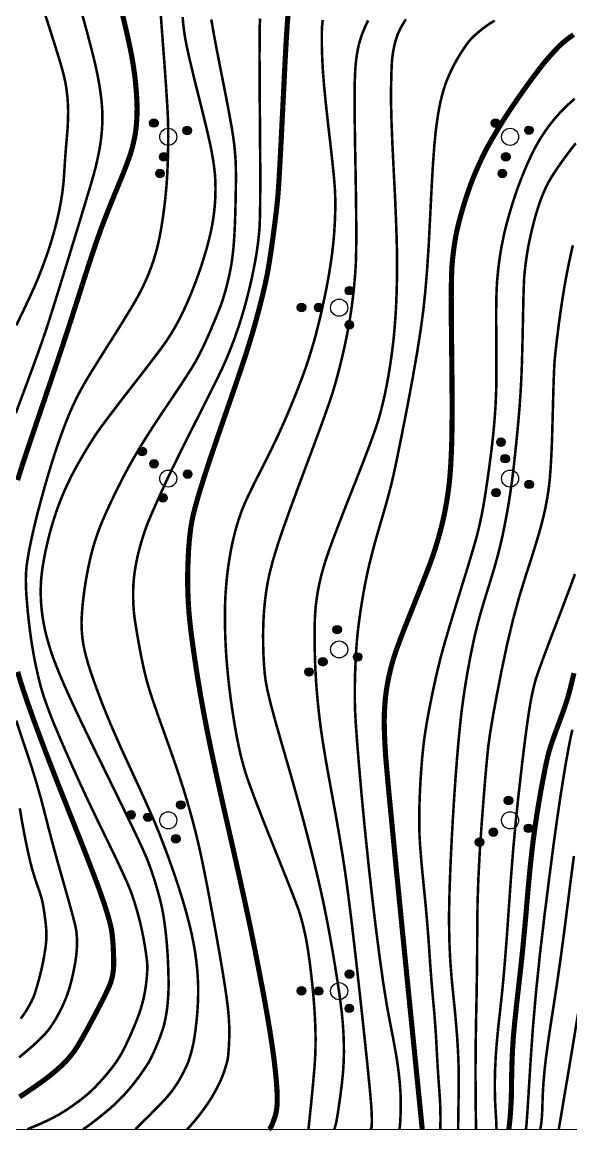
# Model space of a CAD drawing. Extents: x 396500 to 398250, y 1005980 to 1008200.
# Drawn here: x 398153.76 to 398169.81, y 1007799.93 to 1007832.39 of the extents above; entities that cross this region are included whole.
import ezdxf

# ---------------------------------------------------------------- set-up
doc = ezdxf.new("R2010")
doc.units = 0
doc.header["$LTSCALE"] = 0.5
doc.layers.get('0').update_dxf_attribs({"linetype": 'CONTINUOUS'})
doc.layers.add('DGX', color=2, linetype='CONTINUOUS')
doc.layers.add('ZBTZ', color=3, linetype='CONTINUOUS')
doc.layers.add('绘图层', color=6, linetype='CONTINUOUS', lineweight=5)

# ---------------------------------------------------------------- blocks, each defined once
blk = doc.blocks.new('*U110')
at = {"linetype": 'Continuous'}
for points in [[(-0.25, 2.2), (-0.238, 2.123), (-0.238, 2.277)], [(-0.238, 2.277), (-0.202, 2.053), (-0.202, 2.347)], [(-0.202, 2.053), (-0.238, 2.277), (-0.238, 2.123)], [(-0.202, 2.347), (-0.147, 1.998), (-0.147, 2.402)], [(-0.147, 1.998), (-0.202, 2.347), (-0.202, 2.053)], [(-0.147, 2.402), (-0.077, 1.962), (-0.077, 2.438)], [(-0.077, 1.962), (-0.147, 2.402), (-0.147, 1.998)], [(-0.077, 2.438), (0, 1.95), (0, 2.45)], [(0, 1.95), (-0.077, 2.438), (-0.077, 1.962)], [(0, 2.45), (0.077, 1.962), (0.077, 2.438)], [(0.077, 1.962), (0, 2.45), (0, 1.95)], [(0.077, 2.438), (0.147, 1.998), (0.147, 2.402)], [(0.147, 1.998), (0.077, 2.438), (0.077, 1.962)], [(0.147, 2.402), (0.202, 2.053), (0.202, 2.347)], [(0.202, 2.053), (0.147, 2.402), (0.147, 1.998)], [(0.202, 2.347), (0.238, 2.123), (0.238, 2.277)], [(0.238, 2.123), (0.202, 2.347), (0.202, 2.053)], [(0.25, 2.2), (0.238, 2.277), (0.238, 2.123)]]:
    blk.add_solid(points, dxfattribs=at)
blk = doc.blocks.new('*U109')
at = {"linetype": 'Continuous'}
for points in [[(-0.238, 1.277), (-0.202, 1.053), (-0.202, 1.347)], [(-0.202, 1.347), (-0.147, 0.998), (-0.147, 1.402)], [(-0.147, 0.998), (-0.202, 1.347), (-0.202, 1.053)], [(-0.147, 1.402), (-0.077, 0.962), (-0.077, 1.438)], [(-0.077, 0.962), (-0.147, 1.402), (-0.147, 0.998)], [(-0.077, 1.438), (0, 0.95), (0, 1.45)], [(0, 0.95), (-0.077, 1.438), (-0.077, 0.962)], [(0, 1.45), (0.077, 0.962), (0.077, 1.438)], [(0.077, 0.962), (0, 1.45), (0, 0.95)], [(0.077, 1.438), (0.147, 0.998), (0.147, 1.402)], [(0.147, 0.998), (0.077, 1.438), (0.077, 0.962)], [(0.147, 1.402), (0.202, 1.053), (0.202, 1.347)], [(0.202, 1.053), (0.147, 1.402), (0.147, 0.998)], [(0.202, 1.347), (0.238, 1.123), (0.238, 1.277)], [(0.238, 1.123), (0.202, 1.347), (0.202, 1.053)], [(-0.25, 1.2), (-0.238, 1.123), (-0.238, 1.277)], [(-0.202, 1.053), (-0.238, 1.277), (-0.238, 1.123)], [(0.25, 1.2), (0.238, 1.277), (0.238, 1.123)]]:
    blk.add_solid(points, dxfattribs=at)
blk = doc.blocks.new('*U108')
at = {"linetype": 'Continuous'}
for points in [[(-1.25, -0.6), (-1.238, -0.677), (-1.238, -0.523)], [(-1.238, -0.523), (-1.202, -0.747), (-1.202, -0.453)], [(-1.202, -0.747), (-1.238, -0.523), (-1.238, -0.677)], [(-1.202, -0.453), (-1.147, -0.802), (-1.147, -0.398)], [(-1.147, -0.802), (-1.202, -0.453), (-1.202, -0.747)], [(-1.147, -0.398), (-1.077, -0.838), (-1.077, -0.362)], [(-1.077, -0.838), (-1.147, -0.398), (-1.147, -0.802)], [(-1.077, -0.362), (-1, -0.85), (-1, -0.35)], [(-1, -0.85), (-1.077, -0.362), (-1.077, -0.838)], [(-1, -0.35), (-0.923, -0.838), (-0.923, -0.362)], [(-0.923, -0.838), (-1, -0.35), (-1, -0.85)], [(-0.923, -0.362), (-0.853, -0.802), (-0.853, -0.398)], [(-0.853, -0.802), (-0.923, -0.362), (-0.923, -0.838)], [(-0.853, -0.398), (-0.798, -0.747), (-0.798, -0.453)], [(-0.798, -0.747), (-0.853, -0.398), (-0.853, -0.802)], [(-0.798, -0.453), (-0.762, -0.677), (-0.762, -0.523)], [(-0.762, -0.677), (-0.798, -0.453), (-0.798, -0.747)], [(-0.75, -0.6), (-0.762, -0.523), (-0.762, -0.677)]]:
    blk.add_solid(points, dxfattribs=at)
blk = doc.blocks.new('*U107')
at = {"linetype": 'Continuous'}
for points in [[(0.75, -0.6), (0.762, -0.677), (0.762, -0.523)], [(0.762, -0.523), (0.798, -0.747), (0.798, -0.453)], [(0.798, -0.747), (0.762, -0.523), (0.762, -0.677)], [(0.798, -0.453), (0.853, -0.802), (0.853, -0.398)], [(0.853, -0.802), (0.798, -0.453), (0.798, -0.747)], [(0.853, -0.398), (0.923, -0.838), (0.923, -0.362)], [(0.923, -0.838), (0.853, -0.398), (0.853, -0.802)], [(0.923, -0.362), (1, -0.85), (1, -0.35)], [(1, -0.85), (0.923, -0.362), (0.923, -0.838)], [(1, -0.35), (1.077, -0.838), (1.077, -0.362)], [(1.077, -0.838), (1, -0.35), (1, -0.85)], [(1.077, -0.362), (1.147, -0.802), (1.147, -0.398)], [(1.147, -0.802), (1.077, -0.362), (1.077, -0.838)], [(1.147, -0.398), (1.202, -0.747), (1.202, -0.453)], [(1.202, -0.747), (1.147, -0.398), (1.147, -0.802)], [(1.202, -0.453), (1.238, -0.677), (1.238, -0.523)], [(1.238, -0.677), (1.202, -0.453), (1.202, -0.747)], [(1.25, -0.6), (1.238, -0.523), (1.238, -0.677)]]:
    blk.add_solid(points, dxfattribs=at)
blk = doc.blocks.new('gc160')
for centre, radius in [((0, 2.2), 0.25), ((0, 1.2), 0.25), ((0, 0), 0.5), ((-1, -0.6), 0.25), ((1, -0.6), 0.25)]:
    blk.add_circle(centre, radius)
at = {"linetype": 'Continuous'}
for name in ['*U110', '*U109', '*U108', '*U107']:
    blk.add_blockref(name, (0, 0), dxfattribs=at)

msp = doc.modelspace()

# ---------------------------------------------------------------- linework, layer by layer
at = {"layer": 'DGX', "linetype": 'Continuous', "const_width": 0.075}
for points in [[(398154.336, 1007832.929), (398154.521, 1007832.353), (398154.703, 1007831.781), (398154.845, 1007831.323), (398154.945, 1007830.979), (398155.003, 1007830.748), (398155.038, 1007830.571), (398155.066, 1007830.387), (398155.088, 1007830.198), (398155.102, 1007830.003), (398155.109, 1007829.794), (398155.106, 1007829.565), (398155.094, 1007829.315), (398155.073, 1007829.044), (398155.048, 1007828.765), (398155.027, 1007828.491), (398155.008, 1007828.221), (398154.992, 1007827.956), (398154.972, 1007827.689), (398154.94, 1007827.416), (398154.896, 1007827.137), (398154.841, 1007826.85), (398154.775, 1007826.561), (398154.701, 1007826.274), (398154.619, 1007825.989), (398154.528, 1007825.704), (398154.43, 1007825.425), (398154.329, 1007825.155), (398154.225, 1007824.892), (398154.117, 1007824.639), (398153.985, 1007824.348), (398153.81, 1007823.976), (398153.593, 1007823.523)], [(398157.787, 1007833.037), (398157.852, 1007832.146), (398157.92, 1007831.251), (398157.971, 1007830.535), (398158.006, 1007829.996), (398158.025, 1007829.636), (398158.033, 1007829.352), (398158.036, 1007829.045), (398158.033, 1007828.713), (398158.025, 1007828.356), (398158.01, 1007827.992), (398157.987, 1007827.635), (398157.956, 1007827.286), (398157.916, 1007826.944), (398157.872, 1007826.621), (398157.825, 1007826.329), (398157.776, 1007826.068), (398157.724, 1007825.838), (398157.668, 1007825.625), (398157.605, 1007825.417), (398157.534, 1007825.214), (398157.457, 1007825.015), (398157.372, 1007824.819), (398157.28, 1007824.623), (398157.18, 1007824.428), (398157.073, 1007824.234), (398156.937, 1007824.004), (398156.753, 1007823.703), (398156.521, 1007823.329), (398156.24, 1007822.885), (398155.964, 1007822.445), (398155.744, 1007822.09), (398155.581, 1007821.817), (398155.475, 1007821.628), (398155.398, 1007821.479), (398155.323, 1007821.328), (398155.25, 1007821.175), (398155.18, 1007821.019), (398155.107, 1007820.847), (398155.028, 1007820.647), (398154.942, 1007820.419), (398154.85, 1007820.163), (398154.752, 1007819.877), (398154.65, 1007819.561), (398154.544, 1007819.214), (398154.433, 1007818.836), (398154.327, 1007818.453), (398154.231, 1007818.094), (398154.147, 1007817.757), (398154.073, 1007817.443), (398154.011, 1007817.156), (398153.96, 1007816.901), (398153.922, 1007816.677), (398153.894, 1007816.485), (398153.878, 1007816.299), (398153.871, 1007816.095), (398153.874, 1007815.873), (398153.887, 1007815.633), (398153.907, 1007815.382), (398153.93, 1007815.126), (398153.958, 1007814.865), (398153.99, 1007814.6), (398154.026, 1007814.335), (398154.067, 1007814.077), (398154.111, 1007813.824), (398154.16, 1007813.577), (398154.211, 1007813.344), (398154.261, 1007813.135), (398154.31, 1007812.948), (398154.357, 1007812.784), (398154.409, 1007812.623), (398154.471, 1007812.444), (398154.543, 1007812.249), (398154.624, 1007812.037), (398154.726, 1007811.785), (398154.859, 1007811.471), (398155.022, 1007811.095), (398155.215, 1007810.655), (398155.436, 1007810.168), (398155.678, 1007809.646), (398155.943, 1007809.09), (398156.23, 1007808.5), (398156.498, 1007807.946), (398156.709, 1007807.497), (398156.862, 1007807.155), (398156.956, 1007806.919), (398157.019, 1007806.734), (398157.079, 1007806.546), (398157.135, 1007806.354), (398157.187, 1007806.159), (398157.235, 1007805.961), (398157.279, 1007805.76), (398157.319, 1007805.555), (398157.355, 1007805.348), (398157.384, 1007805.156), (398157.406, 1007804.997), (398157.419, 1007804.87), (398157.425, 1007804.777), (398157.424, 1007804.694), (398157.42, 1007804.598), (398157.413, 1007804.491), (398157.402, 1007804.372), (398157.388, 1007804.25), (398157.372, 1007804.134), (398157.355, 1007804.025), (398157.335, 1007803.922), (398157.313, 1007803.821), (398157.287, 1007803.717), (398157.258, 1007803.609), (398157.225, 1007803.499), (398157.183, 1007803.373), (398157.125, 1007803.218), (398157.051, 1007803.035), (398156.961, 1007802.823), (398156.865, 1007802.609), (398156.775, 1007802.419), (398156.689, 1007802.253), (398156.608, 1007802.111), (398156.522, 1007801.978), (398156.42, 1007801.836), (398156.303, 1007801.687), (398156.17, 1007801.53), (398156.034, 1007801.378), (398155.908, 1007801.244), (398155.791, 1007801.128), (398155.683, 1007801.029), (398155.567, 1007800.934), (398155.426, 1007800.825), (398155.259, 1007800.704), (398155.067, 1007800.571), (398154.842, 1007800.431), (398154.575, 1007800.289), (398154.266, 1007800.145), (398153.915, 1007800)], [(398155.463, 1007832.827), (398155.584, 1007832.385), (398155.691, 1007831.99), (398155.782, 1007831.642), (398155.858, 1007831.341), (398155.922, 1007831.067), (398155.977, 1007830.803), (398156.023, 1007830.546), (398156.06, 1007830.299), (398156.088, 1007830.061), (398156.105, 1007829.833), (398156.111, 1007829.615), (398156.107, 1007829.408), (398156.095, 1007829.209), (398156.076, 1007829.016), (398156.051, 1007828.828), (398156.02, 1007828.646), (398155.985, 1007828.47), (398155.947, 1007828.298), (398155.907, 1007828.13), (398155.865, 1007827.967), (398155.791, 1007827.709), (398155.656, 1007827.257), (398155.461, 1007826.611), (398155.205, 1007825.77), (398154.943, 1007824.916), (398154.729, 1007824.227), (398154.565, 1007823.705), (398154.449, 1007823.348), (398154.34, 1007823.03), (398154.194, 1007822.622), (398154.012, 1007822.124), (398153.794, 1007821.537), (398153.577, 1007820.953)], [(398158.458, 1007832.541), (398158.472, 1007832.366), (398158.494, 1007832.178), (398158.523, 1007831.978), (398158.571, 1007831.718), (398158.652, 1007831.348), (398158.766, 1007830.869), (398158.912, 1007830.282), (398159.059, 1007829.693), (398159.175, 1007829.211), (398159.26, 1007828.836), (398159.314, 1007828.567), (398159.348, 1007828.363), (398159.375, 1007828.179), (398159.395, 1007828.016), (398159.407, 1007827.874), (398159.414, 1007827.743), (398159.417, 1007827.613), (398159.418, 1007827.485), (398159.416, 1007827.358), (398159.411, 1007827.232), (398159.404, 1007827.106), (398159.393, 1007826.979), (398159.38, 1007826.852), (398159.364, 1007826.723), (398159.344, 1007826.59), (398159.321, 1007826.455), (398159.294, 1007826.316), (398159.262, 1007826.172), (398159.226, 1007826.021), (398159.185, 1007825.864), (398159.139, 1007825.701), (398159.089, 1007825.532), (398159.035, 1007825.359), (398158.976, 1007825.181), (398158.912, 1007824.998), (398158.845, 1007824.814), (398158.776, 1007824.632), (398158.704, 1007824.452), (398158.63, 1007824.274), (398158.554, 1007824.1), (398158.476, 1007823.933), (398158.398, 1007823.774), (398158.318, 1007823.621), (398158.237, 1007823.474), (398158.153, 1007823.331), (398158.066, 1007823.191), (398157.977, 1007823.055), (398157.846, 1007822.871), (398157.634, 1007822.587), (398157.34, 1007822.203), (398156.964, 1007821.719), (398156.586, 1007821.231), (398156.286, 1007820.836), (398156.062, 1007820.534), (398155.915, 1007820.325), (398155.804, 1007820.154), (398155.688, 1007819.968), (398155.567, 1007819.766), (398155.441, 1007819.548), (398155.317, 1007819.325), (398155.202, 1007819.107), (398155.098, 1007818.894), (398155.003, 1007818.686), (398154.915, 1007818.478), (398154.832, 1007818.266), (398154.755, 1007818.049), (398154.683, 1007817.828), (398154.616, 1007817.604), (398154.555, 1007817.378), (398154.499, 1007817.15), (398154.448, 1007816.921), (398154.405, 1007816.702), (398154.371, 1007816.506), (398154.345, 1007816.333), (398154.328, 1007816.183), (398154.317, 1007816.046), (398154.31, 1007815.91), (398154.306, 1007815.778), (398154.307, 1007815.648), (398154.311, 1007815.52), (398154.318, 1007815.392), (398154.328, 1007815.266), (398154.341, 1007815.14), (398154.358, 1007815.015), (398154.377, 1007814.89), (398154.4, 1007814.764), (398154.425, 1007814.639), (398154.456, 1007814.506), (398154.495, 1007814.358), (398154.542, 1007814.193), (398154.596, 1007814.014), (398154.667, 1007813.806), (398154.761, 1007813.559), (398154.877, 1007813.272), (398155.017, 1007812.945), (398155.209, 1007812.52), (398155.482, 1007811.94), (398155.837, 1007811.203), (398156.274, 1007810.311), (398156.701, 1007809.437), (398157.029, 1007808.757), (398157.258, 1007808.271), (398157.388, 1007807.979), (398157.467, 1007807.778), (398157.543, 1007807.567), (398157.617, 1007807.345), (398157.688, 1007807.113), (398157.753, 1007806.887), (398157.806, 1007806.684), (398157.849, 1007806.503), (398157.88, 1007806.345), (398157.905, 1007806.191), (398157.929, 1007806.024), (398157.952, 1007805.843), (398157.974, 1007805.65), (398157.994, 1007805.444), (398158.01, 1007805.228), (398158.024, 1007805.001), (398158.035, 1007804.762), (398158.042, 1007804.534), (398158.046, 1007804.335), (398158.046, 1007804.166), (398158.042, 1007804.027), (398158.036, 1007803.903), (398158.027, 1007803.781), (398158.016, 1007803.66), (398158.003, 1007803.541), (398157.987, 1007803.424), (398157.968, 1007803.31), (398157.947, 1007803.198), (398157.923, 1007803.089), (398157.891, 1007802.972), (398157.847, 1007802.836), (398157.79, 1007802.68), (398157.721, 1007802.506), (398157.649, 1007802.336), (398157.585, 1007802.192), (398157.528, 1007802.075), (398157.479, 1007801.984), (398157.428, 1007801.9), (398157.364, 1007801.803), (398157.289, 1007801.692), (398157.202, 1007801.569), (398157.108, 1007801.441), (398157.015, 1007801.321), (398156.922, 1007801.207), (398156.829, 1007801.099), (398156.736, 1007800.996), (398156.642, 1007800.898), (398156.547, 1007800.803), (398156.451, 1007800.713), (398156.347, 1007800.619), (398156.226, 1007800.517), (398156.089, 1007800.404), (398155.935, 1007800.282), (398155.789, 1007800.17), (398155.675, 1007800.085), (398155.592, 1007800.029), (398155.542, 1007800)], [(398157.075, 1007800), (398157.46, 1007800.378), (398157.761, 1007800.684), (398157.98, 1007800.918), (398158.115, 1007801.078), (398158.206, 1007801.203), (398158.29, 1007801.328), (398158.367, 1007801.454), (398158.438, 1007801.581), (398158.499, 1007801.701), (398158.551, 1007801.805), (398158.591, 1007801.894), (398158.622, 1007801.967), (398158.647, 1007802.042), (398158.676, 1007802.133), (398158.707, 1007802.243), (398158.74, 1007802.37), (398158.774, 1007802.522), (398158.806, 1007802.706), (398158.836, 1007802.923), (398158.865, 1007803.172), (398158.889, 1007803.434), (398158.904, 1007803.691), (398158.912, 1007803.941), (398158.911, 1007804.186), (398158.901, 1007804.431), (398158.883, 1007804.68), (398158.856, 1007804.935), (398158.82, 1007805.194), (398158.773, 1007805.463), (398158.714, 1007805.746), (398158.643, 1007806.044), (398158.56, 1007806.356), (398158.467, 1007806.68), (398158.364, 1007807.012), (398158.253, 1007807.352), (398158.133, 1007807.699), (398158.009, 1007808.041), (398157.889, 1007808.36), (398157.773, 1007808.658), (398157.66, 1007808.935), (398157.529, 1007809.238), (398157.361, 1007809.616), (398157.155, 1007810.069), (398156.912, 1007810.596), (398156.665, 1007811.136), (398156.448, 1007811.628), (398156.26, 1007812.071), (398156.102, 1007812.465), (398155.969, 1007812.816), (398155.856, 1007813.128), (398155.762, 1007813.402), (398155.688, 1007813.637), (398155.631, 1007813.843), (398155.585, 1007814.029), (398155.552, 1007814.194), (398155.53, 1007814.339), (398155.517, 1007814.47), (398155.507, 1007814.593), (398155.502, 1007814.709), (398155.5, 1007814.818), (398155.503, 1007814.935), (398155.511, 1007815.073), (398155.523, 1007815.234), (398155.54, 1007815.417), (398155.562, 1007815.614), (398155.59, 1007815.817), (398155.622, 1007816.024), (398155.66, 1007816.238), (398155.7, 1007816.444), (398155.74, 1007816.631), (398155.779, 1007816.799), (398155.817, 1007816.947), (398155.857, 1007817.087), (398155.901, 1007817.23), (398155.949, 1007817.374), (398156.001, 1007817.521), (398156.064, 1007817.684), (398156.145, 1007817.878), (398156.245, 1007818.103), (398156.364, 1007818.36), (398156.489, 1007818.623), (398156.611, 1007818.87), (398156.73, 1007819.1), (398156.844, 1007819.314), (398156.958, 1007819.519), (398157.075, 1007819.723), (398157.194, 1007819.925), (398157.317, 1007820.127), (398157.459, 1007820.353), (398157.637, 1007820.629), (398157.852, 1007820.954), (398158.104, 1007821.329), (398158.352, 1007821.699), (398158.555, 1007822.009), (398158.715, 1007822.261), (398158.831, 1007822.453), (398158.929, 1007822.633), (398159.037, 1007822.849), (398159.154, 1007823.102), (398159.281, 1007823.391), (398159.4, 1007823.675), (398159.497, 1007823.911), (398159.571, 1007824.1), (398159.622, 1007824.243), (398159.66, 1007824.365), (398159.699, 1007824.495), (398159.736, 1007824.633), (398159.773, 1007824.779), (398159.808, 1007824.927), (398159.839, 1007825.071), (398159.866, 1007825.212), (398159.889, 1007825.35), (398159.91, 1007825.491), (398159.928, 1007825.643), (398159.945, 1007825.806), (398159.959, 1007825.979), (398159.972, 1007826.179), (398159.984, 1007826.423), (398159.995, 1007826.709), (398160.004, 1007827.039), (398160.011, 1007827.372), (398160.015, 1007827.67), (398160.016, 1007827.931), (398160.013, 1007828.157), (398160.005, 1007828.369), (398159.989, 1007828.586), (398159.967, 1007828.81), (398159.937, 1007829.039), (398159.89, 1007829.331), (398159.816, 1007829.74), (398159.716, 1007830.266), (398159.589, 1007830.909), (398159.462, 1007831.551), (398159.365, 1007832.072), (398159.297, 1007832.473)], [(398160.722, 1007832.5), (398160.713, 1007832.286), (398160.708, 1007831.932), (398160.707, 1007831.326), (398160.711, 1007830.468), (398160.719, 1007829.36), (398160.727, 1007828.25), (398160.727, 1007827.389), (398160.722, 1007826.778), (398160.709, 1007826.416), (398160.689, 1007826.174), (398160.661, 1007825.923), (398160.624, 1007825.663), (398160.579, 1007825.394), (398160.526, 1007825.119), (398160.466, 1007824.841), (398160.401, 1007824.56), (398160.329, 1007824.277), (398160.252, 1007823.995), (398160.171, 1007823.722), (398160.085, 1007823.456), (398159.996, 1007823.198), (398159.904, 1007822.951), (398159.812, 1007822.718), (398159.72, 1007822.498), (398159.628, 1007822.292), (398159.507, 1007822.039), (398159.329, 1007821.677), (398159.093, 1007821.205), (398158.799, 1007820.625), (398158.496, 1007820.023), (398158.232, 1007819.488), (398158.007, 1007819.019), (398157.821, 1007818.616), (398157.669, 1007818.278), (398157.549, 1007818.004), (398157.459, 1007817.792), (398157.401, 1007817.644), (398157.358, 1007817.524), (398157.316, 1007817.397), (398157.274, 1007817.263), (398157.232, 1007817.123), (398157.193, 1007816.981), (398157.158, 1007816.844), (398157.128, 1007816.711), (398157.101, 1007816.582), (398157.078, 1007816.456), (398157.059, 1007816.332), (398157.042, 1007816.209), (398157.029, 1007816.087), (398157.019, 1007815.964), (398157.013, 1007815.839), (398157.01, 1007815.71), (398157.01, 1007815.578), (398157.013, 1007815.446), (398157.019, 1007815.321), (398157.026, 1007815.2), (398157.036, 1007815.086), (398157.054, 1007814.945), (398157.084, 1007814.748), (398157.126, 1007814.494), (398157.18, 1007814.184), (398157.241, 1007813.862), (398157.3, 1007813.572), (398157.359, 1007813.315), (398157.417, 1007813.09), (398157.49, 1007812.843), (398157.596, 1007812.521), (398157.733, 1007812.122), (398157.903, 1007811.647), (398158.077, 1007811.159), (398158.23, 1007810.72), (398158.362, 1007810.329), (398158.472, 1007809.987), (398158.569, 1007809.669), (398158.661, 1007809.35), (398158.749, 1007809.031), (398158.833, 1007808.711), (398158.916, 1007808.365), (398159.004, 1007807.97), (398159.096, 1007807.523), (398159.193, 1007807.026), (398159.29, 1007806.508), (398159.384, 1007806), (398159.474, 1007805.5), (398159.56, 1007805.01), (398159.637, 1007804.553), (398159.7, 1007804.154), (398159.749, 1007803.814), (398159.784, 1007803.532), (398159.806, 1007803.284), (398159.82, 1007803.047), (398159.824, 1007802.821), (398159.819, 1007802.606), (398159.81, 1007802.415), (398159.799, 1007802.26), (398159.788, 1007802.142), (398159.776, 1007802.06), (398159.76, 1007801.989), (398159.738, 1007801.904), (398159.708, 1007801.804), (398159.672, 1007801.689), (398159.626, 1007801.56), (398159.565, 1007801.418), (398159.49, 1007801.263), (398159.402, 1007801.096), (398159.301, 1007800.921), (398159.188, 1007800.746), (398159.065, 1007800.57), (398158.93, 1007800.394), (398158.803, 1007800.237), (398158.703, 1007800.119), (398158.629, 1007800.04), (398158.582, 1007800)], [(398162.556, 1007832.458), (398162.542, 1007832.337), (398162.533, 1007832.222), (398162.528, 1007832.083), (398162.528, 1007831.891), (398162.531, 1007831.646), (398162.54, 1007831.348), (398162.559, 1007830.979), (398162.596, 1007830.52), (398162.65, 1007829.973), (398162.721, 1007829.337), (398162.793, 1007828.715), (398162.848, 1007828.208), (398162.887, 1007827.818), (398162.909, 1007827.543), (398162.92, 1007827.317), (398162.923, 1007827.072), (398162.92, 1007826.809), (398162.909, 1007826.527), (398162.891, 1007826.233), (398162.865, 1007825.936), (398162.831, 1007825.635), (398162.788, 1007825.331), (398162.739, 1007825.023), (398162.683, 1007824.712), (398162.621, 1007824.397), (398162.553, 1007824.078), (398162.484, 1007823.773), (398162.417, 1007823.497), (398162.354, 1007823.25), (398162.294, 1007823.032), (398162.233, 1007822.83), (398162.171, 1007822.63), (398162.107, 1007822.431), (398162.04, 1007822.234), (398161.961, 1007822.015), (398161.86, 1007821.75), (398161.736, 1007821.437), (398161.59, 1007821.079), (398161.423, 1007820.689), (398161.239, 1007820.283), (398161.038, 1007819.861), (398160.818, 1007819.422), (398160.611, 1007819.015), (398160.447, 1007818.683), (398160.326, 1007818.428), (398160.247, 1007818.25), (398160.191, 1007818.108), (398160.138, 1007817.962), (398160.088, 1007817.813), (398160.041, 1007817.659), (398159.997, 1007817.503), (398159.957, 1007817.343), (398159.919, 1007817.181), (398159.884, 1007817.016), (398159.853, 1007816.848), (398159.824, 1007816.679), (398159.798, 1007816.508), (398159.775, 1007816.335), (398159.755, 1007816.16), (398159.737, 1007815.985), (398159.723, 1007815.808), (398159.711, 1007815.631), (398159.702, 1007815.441), (398159.697, 1007815.229), (398159.695, 1007814.994), (398159.697, 1007814.735), (398159.703, 1007814.466), (398159.714, 1007814.197), (398159.729, 1007813.927), (398159.749, 1007813.658), (398159.773, 1007813.389), (398159.8, 1007813.122), (398159.831, 1007812.857), (398159.864, 1007812.594), (398159.901, 1007812.328), (398159.943, 1007812.058), (398159.988, 1007811.782), (398160.038, 1007811.501), (398160.094, 1007811.221), (398160.155, 1007810.949), (398160.224, 1007810.684), (398160.298, 1007810.427), (398160.408, 1007810.103), (398160.582, 1007809.636), (398160.819, 1007809.025), (398161.12, 1007808.271), (398161.417, 1007807.532), (398161.642, 1007806.964), (398161.795, 1007806.568), (398161.875, 1007806.343), (398161.919, 1007806.197), (398161.962, 1007806.037), (398162.004, 1007805.864), (398162.046, 1007805.676), (398162.088, 1007805.46), (398162.13, 1007805.203), (398162.172, 1007804.904), (398162.214, 1007804.564), (398162.253, 1007804.21), (398162.285, 1007803.87), (398162.31, 1007803.546), (398162.329, 1007803.236), (398162.341, 1007802.941), (398162.346, 1007802.658), (398162.344, 1007802.388), (398162.335, 1007802.131), (398162.314, 1007801.81), (398162.274, 1007801.348), (398162.215, 1007800.744), (398162.138, 1007800)], [(398162.892, 1007800), (398162.902, 1007800.024), (398162.913, 1007800.061), (398162.927, 1007800.11), (398162.944, 1007800.171), (398162.965, 1007800.275), (398162.994, 1007800.452), (398163.032, 1007800.703), (398163.077, 1007801.026), (398163.12, 1007801.373), (398163.151, 1007801.694), (398163.169, 1007801.989), (398163.175, 1007802.258), (398163.172, 1007802.512), (398163.163, 1007802.763), (398163.149, 1007803.01), (398163.129, 1007803.253), (398163.099, 1007803.527), (398163.055, 1007803.865), (398162.996, 1007804.267), (398162.923, 1007804.733), (398162.842, 1007805.221), (398162.759, 1007805.69), (398162.674, 1007806.139), (398162.588, 1007806.569), (398162.493, 1007807.008), (398162.383, 1007807.483), (398162.259, 1007807.996), (398162.119, 1007808.545), (398161.964, 1007809.135), (398161.79, 1007809.77), (398161.598, 1007810.449), (398161.389, 1007811.172), (398161.193, 1007811.853), (398161.045, 1007812.402), (398160.943, 1007812.82), (398160.888, 1007813.106), (398160.859, 1007813.338), (398160.838, 1007813.59), (398160.822, 1007813.864), (398160.813, 1007814.159), (398160.811, 1007814.456), (398160.816, 1007814.736), (398160.827, 1007815.001), (398160.845, 1007815.248), (398160.869, 1007815.484), (398160.898, 1007815.711), (398160.933, 1007815.929), (398160.973, 1007816.139), (398161.024, 1007816.358), (398161.089, 1007816.605), (398161.169, 1007816.878), (398161.263, 1007817.178), (398161.391, 1007817.555), (398161.57, 1007818.057), (398161.8, 1007818.685), (398162.081, 1007819.438), (398162.359, 1007820.182), (398162.579, 1007820.782), (398162.74, 1007821.239), (398162.844, 1007821.551), (398162.919, 1007821.805), (398162.996, 1007822.084), (398163.074, 1007822.389), (398163.153, 1007822.72), (398163.228, 1007823.061), (398163.295, 1007823.396), (398163.353, 1007823.726), (398163.401, 1007824.051), (398163.442, 1007824.372), (398163.476, 1007824.69), (398163.503, 1007825.005), (398163.523, 1007825.318), (398163.534, 1007825.716), (398163.537, 1007826.291), (398163.531, 1007827.04), (398163.517, 1007827.965), (398163.5, 1007828.885), (398163.49, 1007829.617), (398163.487, 1007830.162), (398163.489, 1007830.52), (398163.496, 1007830.768), (398163.506, 1007830.985), (398163.52, 1007831.17), (398163.537, 1007831.323), (398163.557, 1007831.457), (398163.579, 1007831.584), (398163.605, 1007831.705), (398163.634, 1007831.818), (398163.668, 1007831.931), (398163.71, 1007832.051), (398163.761, 1007832.178), (398163.819, 1007832.312), (398163.883, 1007832.445)], [(398167.585, 1007832.438), (398167.511, 1007832.395), (398167.434, 1007832.346), (398167.356, 1007832.293), (398167.278, 1007832.236), (398167.2, 1007832.176), (398167.122, 1007832.113), (398167.049, 1007832.05), (398166.985, 1007831.992), (398166.929, 1007831.939), (398166.882, 1007831.891), (398166.835, 1007831.835), (398166.779, 1007831.761), (398166.713, 1007831.668), (398166.639, 1007831.557), (398166.561, 1007831.435), (398166.487, 1007831.311), (398166.417, 1007831.185), (398166.351, 1007831.057), (398166.291, 1007830.931), (398166.237, 1007830.813), (398166.191, 1007830.702), (398166.151, 1007830.599), (398166.115, 1007830.492), (398166.078, 1007830.369), (398166.04, 1007830.23), (398166.002, 1007830.075), (398165.964, 1007829.894), (398165.926, 1007829.676), (398165.889, 1007829.422), (398165.853, 1007829.131), (398165.817, 1007828.75), (398165.779, 1007828.226), (398165.74, 1007827.558), (398165.7, 1007826.746), (398165.657, 1007825.908), (398165.609, 1007825.162), (398165.555, 1007824.508), (398165.495, 1007823.946), (398165.419, 1007823.384), (398165.316, 1007822.727), (398165.185, 1007821.977), (398165.028, 1007821.133), (398164.869, 1007820.323), (398164.738, 1007819.672), (398164.634, 1007819.182), (398164.557, 1007818.851), (398164.49, 1007818.592), (398164.414, 1007818.314), (398164.33, 1007818.019), (398164.237, 1007817.705), (398164.146, 1007817.39), (398164.062, 1007817.091), (398163.988, 1007816.809), (398163.921, 1007816.542), (398163.862, 1007816.28), (398163.806, 1007816.011), (398163.754, 1007815.737), (398163.706, 1007815.456), (398163.663, 1007815.182), (398163.627, 1007814.929), (398163.597, 1007814.697), (398163.573, 1007814.486), (398163.554, 1007814.272), (398163.536, 1007814.033), (398163.521, 1007813.769), (398163.508, 1007813.48), (398163.498, 1007813.179), (398163.493, 1007812.881), (398163.494, 1007812.585), (398163.5, 1007812.291), (398163.519, 1007811.913), (398163.558, 1007811.364), (398163.617, 1007810.645), (398163.695, 1007809.755), (398163.788, 1007808.783), (398163.888, 1007807.818), (398163.994, 1007806.86), (398164.107, 1007805.909), (398164.221, 1007805.025), (398164.328, 1007804.266), (398164.429, 1007803.634), (398164.523, 1007803.128), (398164.605, 1007802.71), (398164.673, 1007802.345), (398164.726, 1007802.03), (398164.763, 1007801.767), (398164.79, 1007801.541), (398164.81, 1007801.335), (398164.825, 1007801.15), (398164.833, 1007800.986), (398164.837, 1007800.833), (398164.837, 1007800.678), (398164.835, 1007800.522), (398164.829, 1007800.366), (398164.822, 1007800.226), (398164.815, 1007800.118), (398164.806, 1007800.043), (398164.798, 1007800)], [(398167.039, 1007800), (398167.028, 1007800.867), (398167.024, 1007801.691), (398167.029, 1007802.472), (398167.041, 1007803.208), (398167.056, 1007803.915), (398167.066, 1007804.603), (398167.073, 1007805.274), (398167.075, 1007805.926), (398167.083, 1007806.595), (398167.107, 1007807.312), (398167.146, 1007808.078), (398167.201, 1007808.892), (398167.26, 1007809.664), (398167.312, 1007810.303), (398167.357, 1007810.809), (398167.395, 1007811.181), (398167.445, 1007811.548), (398167.526, 1007812.042), (398167.639, 1007812.66), (398167.783, 1007813.404), (398167.947, 1007814.181), (398168.119, 1007814.902), (398168.299, 1007815.567), (398168.486, 1007816.174), (398168.662, 1007816.716), (398168.807, 1007817.184), (398168.922, 1007817.578), (398169.005, 1007817.897), (398169.068, 1007818.179), (398169.121, 1007818.46), (398169.164, 1007818.739), (398169.196, 1007819.017), (398169.221, 1007819.338), (398169.244, 1007819.744), (398169.264, 1007820.235), (398169.28, 1007820.813), (398169.295, 1007821.377), (398169.308, 1007821.83), (398169.321, 1007822.17), (398169.332, 1007822.4), (398169.349, 1007822.603), (398169.376, 1007822.865), (398169.414, 1007823.188), (398169.463, 1007823.571), (398169.518, 1007823.973), (398169.576, 1007824.355), (398169.636, 1007824.717), (398169.699, 1007825.058), (398169.761, 1007825.369), (398169.819, 1007825.638), (398169.872, 1007825.865)], [(398153.591, 1007811.955), (398153.728, 1007811.535), (398153.881, 1007811.083), (398154.035, 1007810.616), (398154.178, 1007810.151), (398154.31, 1007809.689), (398154.429, 1007809.229), (398154.55, 1007808.756), (398154.683, 1007808.255), (398154.829, 1007807.725), (398154.988, 1007807.166), (398155.134, 1007806.651), (398155.243, 1007806.253), (398155.314, 1007805.972), (398155.346, 1007805.808), (398155.358, 1007805.699), (398155.365, 1007805.586), (398155.368, 1007805.467), (398155.366, 1007805.344), (398155.358, 1007805.21), (398155.342, 1007805.062), (398155.319, 1007804.899), (398155.287, 1007804.722), (398155.251, 1007804.541), (398155.21, 1007804.368), (398155.167, 1007804.203), (398155.119, 1007804.047), (398155.066, 1007803.893), (398155.002, 1007803.735), (398154.929, 1007803.573), (398154.846, 1007803.408), (398154.759, 1007803.248), (398154.671, 1007803.104), (398154.584, 1007802.975), (398154.497, 1007802.862), (398154.394, 1007802.746), (398154.258, 1007802.609), (398154.088, 1007802.453), (398153.884, 1007802.276), (398153.674, 1007802.099)], [(398169.856, 1007811.69), (398169.802, 1007811.442), (398169.741, 1007811.131), (398169.672, 1007810.744), (398169.595, 1007810.283), (398169.51, 1007809.747), (398169.414, 1007809.098), (398169.303, 1007808.297), (398169.179, 1007807.344), (398169.04, 1007806.239), (398168.905, 1007805.088), (398168.792, 1007803.995), (398168.702, 1007802.962), (398168.634, 1007801.987), (398168.583, 1007801.153), (398168.544, 1007800.544), (398168.517, 1007800.16), (398168.501, 1007800)], [(398153.695, 1007809.392), (398153.735, 1007809.143), (398153.783, 1007808.872), (398153.839, 1007808.577), (398153.897, 1007808.29), (398153.95, 1007808.042), (398153.998, 1007807.833), (398154.042, 1007807.662), (398154.086, 1007807.513), (398154.131, 1007807.365), (398154.178, 1007807.221), (398154.227, 1007807.079), (398154.273, 1007806.948), (398154.309, 1007806.833), (398154.338, 1007806.736), (398154.357, 1007806.656), (398154.373, 1007806.572), (398154.391, 1007806.466), (398154.411, 1007806.336), (398154.432, 1007806.183), (398154.452, 1007806.025), (398154.465, 1007805.882), (398154.473, 1007805.752), (398154.474, 1007805.637), (398154.468, 1007805.52), (398154.455, 1007805.382), (398154.433, 1007805.225), (398154.404, 1007805.049), (398154.369, 1007804.865), (398154.33, 1007804.684), (398154.287, 1007804.506), (398154.241, 1007804.333), (398154.196, 1007804.174), (398154.156, 1007804.043), (398154.121, 1007803.939), (398154.092, 1007803.862), (398154.062, 1007803.795), (398154.026, 1007803.721), (398153.983, 1007803.641), (398153.935, 1007803.554), (398153.876, 1007803.458), (398153.805, 1007803.351), (398153.72, 1007803.235)], [(398169.903, 1007807.997), (398169.815, 1007807.333), (398169.718, 1007806.561), (398169.615, 1007805.754), (398169.512, 1007804.988), (398169.408, 1007804.265), (398169.304, 1007803.583), (398169.209, 1007802.971), (398169.134, 1007802.454), (398169.078, 1007802.032), (398169.042, 1007801.707), (398169.018, 1007801.437), (398169, 1007801.183), (398168.988, 1007800.946), (398168.982, 1007800.724), (398168.975, 1007800.518), (398168.963, 1007800.329), (398168.945, 1007800.156), (398168.921, 1007800)]]:
    msp.add_lwpolyline(points, dxfattribs=at)
at = {"layer": 'DGX', "color": 3, "linetype": 'Continuous', "lineweight": -2, "const_width": 0.15}
for points in [[(398156.671, 1007832.733), (398156.773, 1007832.305), (398156.859, 1007831.931), (398156.927, 1007831.611), (398156.979, 1007831.343), (398157.018, 1007831.106), (398157.051, 1007830.875), (398157.078, 1007830.649), (398157.097, 1007830.429), (398157.112, 1007830.223), (398157.121, 1007830.041), (398157.125, 1007829.881), (398157.124, 1007829.743), (398157.12, 1007829.619), (398157.113, 1007829.498), (398157.104, 1007829.381), (398157.092, 1007829.266), (398157.076, 1007829.147), (398157.053, 1007829.017), (398157.022, 1007828.875), (398156.985, 1007828.721), (398156.93, 1007828.534), (398156.844, 1007828.29), (398156.729, 1007827.99), (398156.583, 1007827.633), (398156.43, 1007827.262), (398156.292, 1007826.919), (398156.169, 1007826.604), (398156.06, 1007826.318), (398155.944, 1007825.99), (398155.796, 1007825.553), (398155.617, 1007825.006), (398155.408, 1007824.349), (398155.169, 1007823.605), (398154.904, 1007822.798), (398154.612, 1007821.927), (398154.294, 1007820.993), (398153.999, 1007820.127), (398153.777, 1007819.46), (398153.629, 1007818.993)], [(398161.544, 1007832.624), (398161.523, 1007832.404), (398161.491, 1007831.918), (398161.45, 1007831.164), (398161.4, 1007830.143), (398161.348, 1007829.104), (398161.306, 1007828.296), (398161.273, 1007827.718), (398161.249, 1007827.372), (398161.226, 1007827.119), (398161.193, 1007826.823), (398161.151, 1007826.485), (398161.101, 1007826.105), (398161.048, 1007825.731), (398161, 1007825.415), (398160.958, 1007825.155), (398160.92, 1007824.952), (398160.879, 1007824.759), (398160.826, 1007824.532), (398160.762, 1007824.269), (398160.686, 1007823.971), (398160.602, 1007823.658), (398160.516, 1007823.352), (398160.426, 1007823.051), (398160.334, 1007822.757), (398160.224, 1007822.421), (398160.08, 1007821.995), (398159.903, 1007821.478), (398159.693, 1007820.872), (398159.48, 1007820.257), (398159.297, 1007819.718), (398159.143, 1007819.253), (398159.018, 1007818.863), (398158.917, 1007818.533), (398158.836, 1007818.246), (398158.773, 1007818.003), (398158.73, 1007817.804), (398158.699, 1007817.618), (398158.672, 1007817.414), (398158.65, 1007817.192), (398158.632, 1007816.952), (398158.619, 1007816.707), (398158.61, 1007816.47), (398158.605, 1007816.241), (398158.604, 1007816.019), (398158.608, 1007815.8), (398158.616, 1007815.577), (398158.627, 1007815.35), (398158.643, 1007815.119), (398158.668, 1007814.854), (398158.706, 1007814.525), (398158.759, 1007814.131), (398158.825, 1007813.672), (398158.901, 1007813.178), (398158.986, 1007812.675), (398159.078, 1007812.164), (398159.178, 1007811.645), (398159.298, 1007811.059), (398159.451, 1007810.347), (398159.637, 1007809.508), (398159.857, 1007808.542), (398160.078, 1007807.565), (398160.271, 1007806.692), (398160.435, 1007805.924), (398160.57, 1007805.26), (398160.683, 1007804.683), (398160.78, 1007804.175), (398160.862, 1007803.736), (398160.927, 1007803.366), (398160.982, 1007803.044), (398161.03, 1007802.747), (398161.071, 1007802.475), (398161.106, 1007802.23), (398161.136, 1007802.001), (398161.162, 1007801.778), (398161.184, 1007801.562), (398161.203, 1007801.353), (398161.216, 1007801.158), (398161.224, 1007800.989), (398161.225, 1007800.844), (398161.221, 1007800.723), (398161.211, 1007800.617), (398161.196, 1007800.518), (398161.176, 1007800.426), (398161.15, 1007800.339), (398161.122, 1007800.262), (398161.098, 1007800.196), (398161.076, 1007800.141), (398161.057, 1007800.098), (398161.039, 1007800.064), (398161.02, 1007800.036), (398161.001, 1007800.015), (398160.98, 1007800)], [(398169.893, 1007832.03), (398169.789, 1007831.956), (398169.699, 1007831.889), (398169.622, 1007831.828), (398169.56, 1007831.775), (398169.495, 1007831.715), (398169.413, 1007831.632), (398169.314, 1007831.526), (398169.198, 1007831.399), (398169.06, 1007831.238), (398168.896, 1007831.032), (398168.706, 1007830.78), (398168.49, 1007830.484), (398168.272, 1007830.175), (398168.075, 1007829.887), (398167.899, 1007829.619), (398167.744, 1007829.372), (398167.611, 1007829.15), (398167.499, 1007828.961), (398167.409, 1007828.802), (398167.339, 1007828.675), (398167.277, 1007828.552), (398167.206, 1007828.406), (398167.128, 1007828.236), (398167.041, 1007828.042), (398166.952, 1007827.827), (398166.862, 1007827.591), (398166.774, 1007827.336), (398166.686, 1007827.061), (398166.605, 1007826.786), (398166.537, 1007826.533), (398166.482, 1007826.302), (398166.44, 1007826.093), (398166.407, 1007825.89), (398166.378, 1007825.677), (398166.353, 1007825.456), (398166.334, 1007825.225), (398166.32, 1007824.895), (398166.315, 1007824.376), (398166.317, 1007823.667), (398166.327, 1007822.77), (398166.337, 1007821.855), (398166.34, 1007821.095), (398166.337, 1007820.49), (398166.327, 1007820.039), (398166.313, 1007819.689), (398166.296, 1007819.386), (398166.278, 1007819.13), (398166.258, 1007818.921), (398166.235, 1007818.735), (398166.209, 1007818.549), (398166.18, 1007818.365), (398166.148, 1007818.181), (398166.112, 1007817.997), (398166.072, 1007817.815), (398166.029, 1007817.634), (398165.982, 1007817.454), (398165.932, 1007817.275), (398165.879, 1007817.099), (398165.824, 1007816.924), (398165.767, 1007816.75), (398165.687, 1007816.53), (398165.566, 1007816.215), (398165.404, 1007815.803), (398165.202, 1007815.297), (398164.999, 1007814.789), (398164.838, 1007814.376), (398164.72, 1007814.056), (398164.643, 1007813.83), (398164.589, 1007813.647), (398164.54, 1007813.459), (398164.494, 1007813.263), (398164.454, 1007813.062), (398164.418, 1007812.853), (398164.391, 1007812.635), (398164.371, 1007812.409), (398164.358, 1007812.174), (398164.354, 1007811.913), (398164.36, 1007811.606), (398164.375, 1007811.253), (398164.4, 1007810.855), (398164.489, 1007809.861), (398164.696, 1007807.72), (398165.022, 1007804.433), (398165.466, 1007800)], [(398153.631, 1007813.385), (398153.705, 1007813.135), (398153.806, 1007812.823), (398153.934, 1007812.448), (398154.089, 1007812.011), (398154.284, 1007811.481), (398154.533, 1007810.826), (398154.836, 1007810.047), (398155.194, 1007809.144), (398155.543, 1007808.264), (398155.818, 1007807.554), (398156.02, 1007807.015), (398156.149, 1007806.646), (398156.233, 1007806.383), (398156.299, 1007806.161), (398156.346, 1007805.98), (398156.376, 1007805.839), (398156.395, 1007805.711), (398156.41, 1007805.565), (398156.423, 1007805.402), (398156.432, 1007805.221), (398156.438, 1007805.046), (398156.441, 1007804.897), (398156.439, 1007804.774), (398156.434, 1007804.679), (398156.424, 1007804.594), (398156.409, 1007804.506), (398156.388, 1007804.414), (398156.362, 1007804.318), (398156.31, 1007804.181), (398156.21, 1007803.966), (398156.063, 1007803.674), (398155.869, 1007803.304), (398155.67, 1007802.932), (398155.505, 1007802.637), (398155.375, 1007802.418), (398155.28, 1007802.275), (398155.202, 1007802.174), (398155.125, 1007802.08), (398155.048, 1007801.993), (398154.97, 1007801.914), (398154.89, 1007801.838), (398154.802, 1007801.759), (398154.706, 1007801.677), (398154.604, 1007801.592), (398154.482, 1007801.497), (398154.326, 1007801.382), (398154.138, 1007801.249), (398153.916, 1007801.097), (398153.688, 1007800.945)], [(398169.905, 1007813.347), (398169.788, 1007812.868), (398169.716, 1007812.603), (398169.66, 1007812.434), (398169.594, 1007812.242), (398169.517, 1007812.028), (398169.429, 1007811.791), (398169.343, 1007811.559), (398169.271, 1007811.356), (398169.214, 1007811.182), (398169.171, 1007811.039), (398169.13, 1007810.878), (398169.08, 1007810.651), (398169.022, 1007810.359), (398168.954, 1007810.002), (398168.885, 1007809.612), (398168.822, 1007809.224), (398168.764, 1007808.838), (398168.712, 1007808.454), (398168.663, 1007808.045), (398168.615, 1007807.586), (398168.567, 1007807.078), (398168.519, 1007806.519), (398168.468, 1007805.932), (398168.412, 1007805.338), (398168.349, 1007804.736), (398168.28, 1007804.127), (398168.215, 1007803.556), (398168.165, 1007803.069), (398168.129, 1007802.665), (398168.108, 1007802.344), (398168.096, 1007802.063), (398168.086, 1007801.779), (398168.08, 1007801.493), (398168.077, 1007801.203), (398168.071, 1007800.91), (398168.056, 1007800.611), (398168.033, 1007800.308), (398168, 1007800)]]:
    msp.add_lwpolyline(points, dxfattribs=at)
at = {"layer": 'DGX', "linetype": 'Continuous', "const_width": 0.075, "flags": 128}
for points in [[(398163.965, 1007800), (398163.984, 1007800.075), (398163.993, 1007800.214), (398163.989, 1007800.417), (398163.975, 1007800.685), (398163.939, 1007801.111), (398163.872, 1007801.789), (398163.775, 1007802.72), (398163.646, 1007803.903), (398163.512, 1007805.11), (398163.394, 1007806.113), (398163.295, 1007806.911), (398163.213, 1007807.506), (398163.135, 1007808.018), (398163.045, 1007808.567), (398162.943, 1007809.153), (398162.83, 1007809.776), (398162.721, 1007810.373), (398162.632, 1007810.878), (398162.564, 1007811.293), (398162.515, 1007811.618), (398162.477, 1007811.9), (398162.443, 1007812.19), (398162.412, 1007812.487), (398162.384, 1007812.791), (398162.36, 1007813.103), (398162.342, 1007813.424), (398162.328, 1007813.754), (398162.32, 1007814.093), (398162.317, 1007814.416), (398162.319, 1007814.702), (398162.326, 1007814.949), (398162.338, 1007815.157), (398162.356, 1007815.35), (398162.382, 1007815.548), (398162.415, 1007815.752), (398162.456, 1007815.961), (398162.507, 1007816.18), (398162.57, 1007816.414), (398162.646, 1007816.662), (398162.734, 1007816.924), (398162.852, 1007817.25), (398163.018, 1007817.686), (398163.231, 1007818.235), (398163.492, 1007818.894), (398163.749, 1007819.549), (398163.952, 1007820.084), (398164.101, 1007820.499), (398164.195, 1007820.793), (398164.26, 1007821.03), (398164.32, 1007821.272), (398164.376, 1007821.518), (398164.427, 1007821.77), (398164.474, 1007822.028), (398164.517, 1007822.293), (398164.558, 1007822.566), (398164.596, 1007822.845), (398164.63, 1007823.139), (398164.659, 1007823.454), (398164.683, 1007823.791), (398164.704, 1007824.149), (398164.718, 1007824.52), (398164.727, 1007824.899), (398164.73, 1007825.284), (398164.727, 1007825.676), (398164.716, 1007826.123), (398164.696, 1007826.671), (398164.668, 1007827.322), (398164.63, 1007828.075), (398164.593, 1007828.822), (398164.568, 1007829.455), (398164.555, 1007829.974), (398164.553, 1007830.379), (398164.559, 1007830.697), (398164.566, 1007830.956), (398164.574, 1007831.157), (398164.584, 1007831.299), (398164.598, 1007831.411), (398164.614, 1007831.523), (398164.635, 1007831.634), (398164.659, 1007831.744), (398164.687, 1007831.851), (398164.719, 1007831.953), (398164.754, 1007832.049), (398164.794, 1007832.14), (398164.837, 1007832.227), (398164.885, 1007832.312), (398164.936, 1007832.397), (398164.992, 1007832.48)], [(398169.926, 1007830.153), (398169.824, 1007830.064), (398169.725, 1007829.974), (398169.629, 1007829.881), (398169.536, 1007829.786), (398169.445, 1007829.689), (398169.357, 1007829.588), (398169.27, 1007829.483), (398169.186, 1007829.375), (398169.104, 1007829.262), (398169.023, 1007829.145), (398168.944, 1007829.024), (398168.867, 1007828.897), (398168.792, 1007828.766), (398168.715, 1007828.619), (398168.631, 1007828.446), (398168.541, 1007828.247), (398168.444, 1007828.022), (398168.348, 1007827.781), (398168.256, 1007827.536), (398168.17, 1007827.286), (398168.089, 1007827.032), (398168.016, 1007826.787), (398167.953, 1007826.566), (398167.902, 1007826.37), (398167.861, 1007826.197), (398167.827, 1007826.037), (398167.796, 1007825.88), (398167.768, 1007825.726), (398167.743, 1007825.574), (398167.72, 1007825.415), (398167.698, 1007825.24), (398167.677, 1007825.05), (398167.658, 1007824.843), (398167.642, 1007824.587), (398167.632, 1007824.247), (398167.628, 1007823.824), (398167.631, 1007823.317), (398167.635, 1007822.806), (398167.636, 1007822.368), (398167.635, 1007822.006), (398167.631, 1007821.717), (398167.623, 1007821.462), (398167.61, 1007821.2), (398167.594, 1007820.93), (398167.572, 1007820.654), (398167.545, 1007820.36), (398167.51, 1007820.037), (398167.467, 1007819.687), (398167.417, 1007819.309), (398167.365, 1007818.941), (398167.318, 1007818.623), (398167.274, 1007818.353), (398167.235, 1007818.133), (398167.197, 1007817.94), (398167.157, 1007817.751), (398167.114, 1007817.566), (398167.07, 1007817.386), (398167.006, 1007817.154), (398166.906, 1007816.812), (398166.77, 1007816.36), (398166.596, 1007815.799), (398166.42, 1007815.226), (398166.271, 1007814.737), (398166.152, 1007814.332), (398166.061, 1007814.012), (398165.983, 1007813.718), (398165.905, 1007813.395), (398165.825, 1007813.042), (398165.744, 1007812.659), (398165.668, 1007812.278), (398165.605, 1007811.934), (398165.555, 1007811.626), (398165.516, 1007811.353), (398165.486, 1007811.086), (398165.458, 1007810.796), (398165.434, 1007810.481), (398165.412, 1007810.143), (398165.395, 1007809.802), (398165.384, 1007809.481), (398165.378, 1007809.18), (398165.378, 1007808.897), (398165.387, 1007808.588), (398165.411, 1007808.205), (398165.448, 1007807.747), (398165.5, 1007807.215), (398165.555, 1007806.665), (398165.601, 1007806.154), (398165.64, 1007805.682), (398165.671, 1007805.249), (398165.698, 1007804.844), (398165.727, 1007804.456), (398165.757, 1007804.085), (398165.789, 1007803.731), (398165.82, 1007803.387), (398165.846, 1007803.046), (398165.869, 1007802.707), (398165.887, 1007802.37), (398165.905, 1007802.04), (398165.924, 1007801.722), (398165.944, 1007801.416), (398165.967, 1007801.12), (398165.986, 1007800.833), (398165.997, 1007800.551), (398166, 1007800.273), (398165.994, 1007800)], [(398169.957, 1007828.85), (398169.836, 1007828.697), (398169.707, 1007828.527), (398169.57, 1007828.34), (398169.438, 1007828.152), (398169.324, 1007827.982), (398169.229, 1007827.83), (398169.152, 1007827.696), (398169.086, 1007827.565), (398169.021, 1007827.421), (398168.957, 1007827.265), (398168.896, 1007827.097), (398168.837, 1007826.918), (398168.781, 1007826.731), (398168.727, 1007826.536), (398168.676, 1007826.333), (398168.63, 1007826.13), (398168.589, 1007825.935), (398168.553, 1007825.747), (398168.524, 1007825.566), (398168.499, 1007825.394), (398168.478, 1007825.23), (398168.462, 1007825.075), (398168.449, 1007824.928), (398168.439, 1007824.735), (398168.429, 1007824.44), (398168.419, 1007824.043), (398168.409, 1007823.544), (398168.398, 1007823.023), (398168.386, 1007822.562), (398168.373, 1007822.161), (398168.357, 1007821.819), (398168.338, 1007821.492), (398168.313, 1007821.136), (398168.281, 1007820.752), (398168.242, 1007820.339), (398168.201, 1007819.931), (398168.162, 1007819.561), (398168.124, 1007819.229), (398168.087, 1007818.935), (398168.046, 1007818.648), (398167.997, 1007818.335), (398167.938, 1007817.996), (398167.869, 1007817.632), (398167.789, 1007817.249), (398167.692, 1007816.851), (398167.579, 1007816.439), (398167.45, 1007816.012), (398167.323, 1007815.605), (398167.217, 1007815.252), (398167.131, 1007814.951), (398167.066, 1007814.704), (398167.011, 1007814.476), (398166.957, 1007814.232), (398166.903, 1007813.973), (398166.849, 1007813.698), (398166.797, 1007813.414), (398166.748, 1007813.126), (398166.702, 1007812.834), (398166.658, 1007812.538), (398166.615, 1007812.208), (398166.572, 1007811.814), (398166.527, 1007811.354), (398166.482, 1007810.83), (398166.439, 1007810.271), (398166.4, 1007809.708), (398166.365, 1007809.142), (398166.333, 1007808.571), (398166.306, 1007808.027), (398166.285, 1007807.537), (398166.269, 1007807.102), (398166.258, 1007806.722), (398166.252, 1007806.372), (398166.251, 1007806.028), (398166.256, 1007805.689), (398166.265, 1007805.357), (398166.281, 1007805.023), (398166.304, 1007804.681), (398166.333, 1007804.332), (398166.369, 1007803.975), (398166.405, 1007803.625), (398166.437, 1007803.3), (398166.463, 1007802.999), (398166.485, 1007802.721), (398166.501, 1007802.464), (398166.515, 1007802.224), (398166.524, 1007802), (398166.53, 1007801.793), (398166.533, 1007801.532), (398166.531, 1007801.146), (398166.525, 1007800.636), (398166.515, 1007800)], [(398169.934, 1007816.249), (398169.802, 1007815.888), (398169.617, 1007815.397), (398169.381, 1007814.777), (398169.147, 1007814.163), (398168.97, 1007813.688), (398168.849, 1007813.353), (398168.785, 1007813.158), (398168.751, 1007813.031), (398168.718, 1007812.901), (398168.688, 1007812.768), (398168.659, 1007812.632), (398168.629, 1007812.47), (398168.595, 1007812.261), (398168.556, 1007812.004), (398168.513, 1007811.699), (398168.465, 1007811.327), (398168.408, 1007810.867), (398168.344, 1007810.32), (398168.272, 1007809.686), (398168.198, 1007808.973), (398168.127, 1007808.193), (398168.06, 1007807.346), (398167.996, 1007806.43), (398167.933, 1007805.533), (398167.87, 1007804.74), (398167.807, 1007804.053), (398167.744, 1007803.47), (398167.687, 1007802.964), (398167.644, 1007802.508), (398167.614, 1007802.101), (398167.597, 1007801.744), (398167.59, 1007801.421), (398167.59, 1007801.116), (398167.597, 1007800.828), (398167.611, 1007800.559), (398167.625, 1007800.329), (398167.634, 1007800.159), (398167.637, 1007800.05), (398167.636, 1007800)], [(398170.116, 1007803.944), (398169.836, 1007802.238), (398169.46, 1007800)]]:
    msp.add_lwpolyline(points, dxfattribs=at)
at = {"layer": '绘图层', "linetype": 'Continuous', "flags": 128}
msp.add_lwpolyline([(397850.03, 1008199.993), (397850.03, 1007799.993), (398250.03, 1007799.993), (398250.03, 1008199.993)], close=True, dxfattribs=at)

# ---------------------------------------------------------------- block references
at = {"layer": 'ZBTZ', "linetype": 'Continuous', "yscale": 0.5}
for p, xscale, rotation in [((398158.036, 1007829.039), 0.4999999999887481, 167.3158970942082), ((398168.036, 1007829.039), 0.5000000000181118, 168.0849635309593), ((398163.036, 1007824.039), 0.4999999999707176, 89.63469344164878), ((398158.036, 1007819.039), 0.499999999996614, 43.83129368355521), ((398168.036, 1007819.039), 0.4999999999962791, 14.07391583550832), ((398163.036, 1007814.039), 0.5000000000129157, 126.7860957678763), ((398158.036, 1007809.039), 0.5000000000209172, 81.43864253833121), ((398168.036, 1007809.039), 0.4999999999525869, 125.4127628406681), ((398163.036, 1007804.039), 0.5000000000369292, 89.57976012566246)]:
    msp.add_blockref('gc160', p, dxfattribs=dict(at, xscale=xscale, rotation=rotation))

doc.saveas('drawing.dxf')
